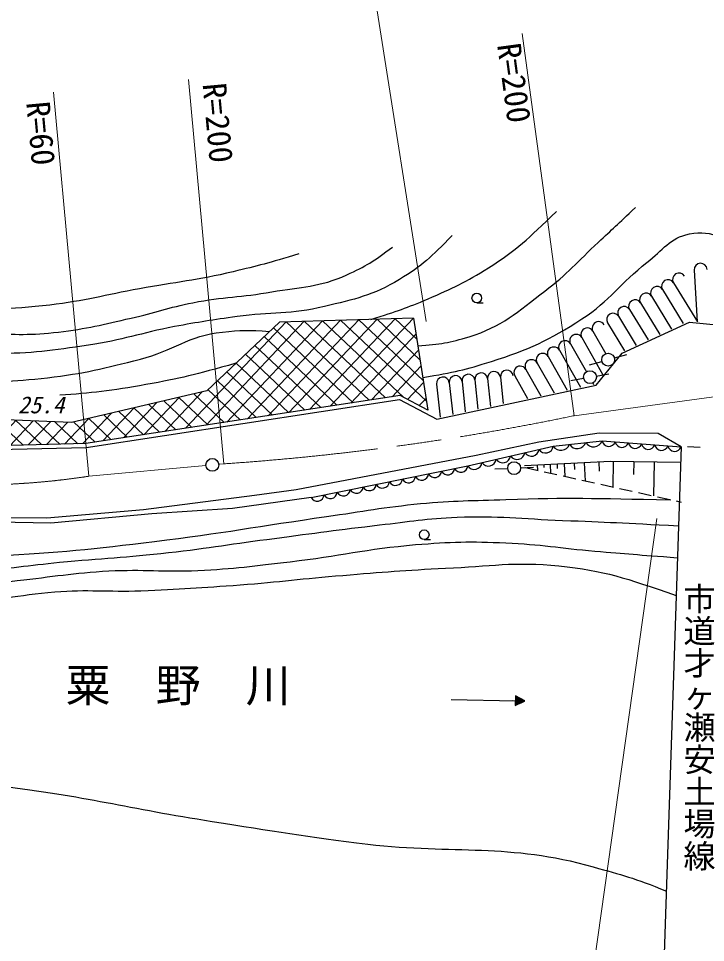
# Model space of a CAD drawing. Units: millimetres, scale not verified. Extents: x 40000 to 680000, y 20000 to 380000.
# Drawn here: x 258217 to 311628, y 263681 to 335537 of the extents above; entities that cross this region are included whole.
import ezdxf
from ezdxf.enums import TextEntityAlignment as Align

# ---------------------------------------------------------------- set-up
doc = ezdxf.new("R2010")
doc.units = ezdxf.units.MM
doc.header["$LTSCALE"] = 1000
doc.linetypes.add('CHAIN', pattern=[18.5, 12, -1.5, 3.5, -1.5])
for name, color, linetype, lineweight in [('M-BGD', 7, 'Continuous', 25), ('M-BMK', 2, 'CHAIN', 13), ('M-BMK-SRVR', 3, 'Continuous', 25), ('M-STR-HTXT', 7, 'Continuous', 13)]:
    doc.layers.add(name, color=color, linetype=linetype, lineweight=lineweight)
doc.styles.add('@ＭＳ ゴシック', font='')
doc.styles.add('ＭＳ ゴシック', font='')
doc.styles.get('@ＭＳ ゴシック').set_extended_font_data('@MS Gothic')
doc.styles.get('ＭＳ ゴシック').set_extended_font_data('MS Gothic')

msp = doc.modelspace()

# ---------------------------------------------------------------- hatches: boundary and pattern name
at = {"layer": 'M-BGD'}
h = msp.add_hatch(dxfattribs=at)
h.set_pattern_fill('USER', color=256, style=0, pattern_type=2)
h.set_pattern_definition([(226.6555, (288917, 312234), (727.24, -686.384), []), (316.6555, (288917, 312234), (686.384, 727.24), [])])
h.paths.add_polyline_path([(288917, 312234), (278515, 311934), (272862, 306582), (262339, 304116), (253620, 304477), (239629, 304601), (237464, 304315), (241646, 303330), (254711, 302265), (263446, 302483), (287880, 306213), (290046, 305088)])

# ---------------------------------------------------------------- linework, layer by layer
for p, q in [((310754, 315969), (310990, 311957)), ((309137, 314984), (310993, 311938)), ((308283, 314463), (309902, 311807)), ((293848, 313423), (294348, 313423)), ((306575, 313422), (308075, 310962)), ((307429, 313943), (308988, 311384)), ((305721, 312902), (307161, 310539)), ((278515, 311934), (272862, 306582)), ((288917, 312234), (278515, 311934)), ((288917, 312234), (290046, 305088)), ((304014, 311861), (305334, 309695)), ((304867, 312381), (306247, 310117)), ((305151, 309501), (310382, 311919)), ((310382, 311919), (324386, 310513)), ((302879, 311216), (303873, 309466)), ((302009, 310722), (303657, 307822)), ((300270, 309734), (301902, 306862)), ((301140, 310228), (302370, 308064)), ((299401, 309240), (300877, 306643)), ((303127, 307026), (305151, 309501)), ((304540, 309137), (305502, 309407)), ((298531, 308746), (299851, 306424)), ((302614, 308595), (303577, 308866)), ((295685, 307639), (295906, 305585)), ((296793, 307758), (297800, 305986)), ((297662, 308252), (298825, 306205)), ((301166, 307387), (302151, 307559)), ((303136, 307731), (304121, 307904)), ((290713, 307105), (290990, 304535)), ((290753, 304383), (303127, 307026)), ((291708, 307212), (291973, 304745)), ((292702, 307319), (292956, 304955)), ((293696, 307425), (293939, 305165)), ((294691, 307532), (294922, 305375)), ((302863, 307196), (302928, 307081)), ((272862, 306582), (262339, 304116)), ((290046, 305088), (287880, 306213)), ((263472, 302184), (287829, 305901)), ((287829, 305901), (290753, 304383)), ((262339, 304116), (253620, 304477)), ((303373, 303293), (298667, 302592)), ((307946, 303260), (303373, 303293)), ((309726, 302237), (307946, 303260)), ((298667, 302592), (293794, 301558)), ((254703, 301964), (263472, 302184)), ((309726, 302237), (308344, 260467)), ((311217, 302187), (310217, 302220)), ((293794, 301558), (279809, 298887)), ((304229, 301099), (297549, 300755)), ((309686, 301007), (304229, 301099)), ((304461, 301095), (304427, 299108)), ((295250, 300506), (296249, 300549)), ((297248, 300593), (298247, 300636)), ((297630, 300609), (298607, 300394)), ((298548, 300807), (298569, 300402)), ((299047, 300832), (299058, 300630)), ((299546, 300858), (299581, 300178)), ((300090, 300886), (300108, 300546)), ((300634, 300914), (300685, 299934)), ((301418, 300954), (301443, 300465)), ((302202, 300995), (302274, 299583)), ((303331, 301053), (303367, 300347)), ((306051, 301068), (306034, 300075)), ((307641, 301042), (307596, 298407)), ((299095, 300286), (300071, 300070)), ((300559, 299962), (301536, 299746)), ((302024, 299638), (303001, 299423)), ((303489, 299315), (304465, 299099)), ((304953, 298991), (305930, 298776)), ((276572, 298453), (267927, 297319)), ((280959, 298295), (274868, 297425)), ((279809, 298887), (276572, 298453)), ((306418, 298668), (307395, 298452)), ((307883, 298344), (308859, 298128)), ((309348, 298021), (309726, 297937)), ((267927, 297319), (260417, 296685)), ((268572, 297015), (260740, 296299)), ((274868, 297425), (268572, 297015)), ((260740, 296299), (253778, 296401)), ((260417, 296685), (255945, 296718)), ((289758, 295014), (290258, 295014)), ((291845, 282581), (296844, 282488)), ((296594, 282492), (296844, 282488)), ((296851, 282863), (296837, 282113)), ((296837, 282113), (297594, 282474)), ((296843, 282438), (297493, 282426)), ((296843, 282413), (297443, 282401)), ((296844, 282488), (297594, 282474)), ((296844, 282463), (297544, 282450)), ((296845, 282538), (297495, 282526)), ((296845, 282513), (297544, 282500)), ((296846, 282613), (297346, 282603)), ((296846, 282588), (297396, 282577)), ((296846, 282563), (297445, 282551)), ((296847, 282663), (297247, 282655)), ((296847, 282638), (297297, 282629)), ((296848, 282713), (297148, 282707)), ((296848, 282688), (297198, 282681)), ((296849, 282763), (297049, 282759)), ((296849, 282738), (297099, 282733)), ((296850, 282813), (296950, 282811)), ((296850, 282788), (297000, 282785)), ((297594, 282474), (296851, 282863)), ((296851, 282838), (296901, 282837)), ((296838, 282163), (296938, 282161)), ((296838, 282138), (296888, 282137)), ((296839, 282238), (297089, 282233)), ((296839, 282213), (297039, 282209)), ((296839, 282188), (296989, 282185)), ((296840, 282288), (297190, 282281)), ((296840, 282263), (297140, 282257)), ((296841, 282338), (297291, 282329)), ((296841, 282313), (297241, 282305)), ((296842, 282388), (297392, 282377)), ((296842, 282363), (297342, 282353))]:
    msp.add_line(p, q, dxfattribs=at)
for points in [[(287880, 306213), (263446, 302483), (254711, 302265), (241646, 303330), (237464, 304315)], [(280959, 298295), (293142, 300752), (299796, 302288), (303584, 302697), (309726, 302237)]]:
    msp.add_lwpolyline(points, dxfattribs=at)
for centre, radius in [((293848, 313798), 375), ((304058, 309001), 500), ((302644, 307645), 500), ((296748, 300571), 500), ((289758, 295389), 375)]:
    msp.add_circle(centre, radius, dxfattribs=at)
for centre, radius, start, end in [((311253, 315999), 500, 3.36646, 183.36646), ((309564, 315244), 500, 31.36095, 211.36095), ((308710, 314723), 500, 31.36095, 211.36095), ((307002, 313682), 500, 31.36095, 211.36095), ((307856, 314203), 500, 31.36095, 211.36095), ((306148, 313162), 500, 31.36095, 211.36095), ((304440, 312121), 500, 31.36095, 211.36095), ((305294, 312642), 500, 31.36095, 211.36095), ((303313, 311463), 500, 29.60445, 209.60445), ((302444, 310969), 500, 29.60445, 209.60445), ((300705, 309981), 500, 29.60445, 209.60445), ((301575, 310475), 500, 29.60445, 209.60445), ((299836, 309487), 500, 29.60445, 209.60445), ((298097, 308499), 500, 29.60445, 209.60445), ((298966, 308993), 500, 29.60445, 209.60445), ((297227, 308005), 500, 29.60445, 209.60445), ((291211, 307158), 500, 6.13363, 186.13363), ((292205, 307265), 500, 6.13363, 186.13363), ((293199, 307372), 500, 6.13363, 186.13363), ((294193, 307479), 500, 6.13363, 186.13363), ((295188, 307586), 500, 6.13363, 186.13363), ((296182, 307693), 500, 6.13363, 186.13363), ((301657, 302795), 704, 211.75416, 340.58619), ((302920, 302931), 704, 211.75416, 340.58619), ((304105, 302788), 529, 189.8558, 341.56589), ((305129, 302711), 529, 189.8558, 341.56589), ((306153, 302634), 529, 189.8558, 341.56589), ((298086, 302103), 605, 212.79123, 353.19801), ((299195, 302359), 605, 212.79123, 353.19801), ((300395, 302658), 704, 211.75416, 340.58619), ((307177, 302558), 529, 189.8558, 341.56589), ((308200, 302481), 529, 189.8558, 341.56589), ((309224, 302404), 529, 189.8558, 341.56589), ((294759, 301336), 605, 212.79123, 353.19801), ((295868, 301592), 605, 212.79123, 353.19801), ((296977, 301848), 605, 212.79123, 353.19801), ((291592, 300578), 535, 206.03373, 356.77126), ((292607, 300782), 535, 206.03373, 356.77126), ((293650, 301080), 605, 212.79123, 353.19801), ((287531, 299759), 535, 206.03373, 356.77126), ((288546, 299963), 535, 206.03373, 356.77126), ((289562, 300168), 535, 206.03373, 356.77126), ((290577, 300373), 535, 206.03373, 356.77126), ((284486, 299144), 535, 206.03373, 356.77126), ((285501, 299349), 535, 206.03373, 356.77126), ((286516, 299554), 535, 206.03373, 356.77126), ((281440, 298530), 535, 206.03373, 356.77126), ((282455, 298735), 535, 206.03373, 356.77126), ((283470, 298940), 535, 206.03373, 356.77126)]:
    msp.add_arc(centre, radius, start, end, dxfattribs=at)
for points, knots in [([(289646, 307618), (292125, 308025), (292947, 308219), (294991, 308867), (297886, 309784), (299473, 310530), (302026, 312174), (304224, 313589), (305004, 314973), (307077, 316564), (308313, 317511), (308856, 318494), (310385, 318789), (312217, 319142), (313241, 318229), (315075, 317887), (318617, 317226), (320575, 316672), (324155, 316263), (329132, 315695), (331955, 315727), (336963, 315602), (339429, 315540), (340812, 315484), (343277, 315541), (347977, 315650), (350633, 315484), (355304, 316023), (358054, 316340), (359608, 316555), (362279, 317285), (364265, 317828), (365423, 318127), (367210, 319149), (369776, 320617), (370560, 321947), (372502, 324561)], [0, 0, 0, 0, 1, 1, 1, 2, 2, 2, 3, 3, 3, 4, 4, 4, 5, 5, 5, 6, 6, 6, 7, 7, 7, 8, 8, 8, 9, 9, 9, 10, 10, 10, 11, 11, 11, 12, 12, 12, 12]), ([(166187, 316744), (166327, 315986), (166432, 315598), (166849, 315000), (167359, 314268), (167873, 313981), (168713, 313677), (170127, 313165), (171067, 313627), (172561, 313798), (174685, 314040), (175812, 314549), (177913, 314940), (179641, 315261), (180614, 315428), (182363, 315602), (184422, 315806), (185593, 315668), (187654, 315842), (189826, 316025), (191055, 316110), (193187, 316564), (195512, 317059), (196754, 317584), (199019, 318308), (201192, 319001), (202345, 319598), (204552, 320172), (207160, 320850), (208651, 321409), (211347, 321374), (213723, 321344), (214994, 320691), (217300, 320112), (219390, 319586), (220468, 318915), (222591, 318548), (225469, 318051), (227138, 318248), (230048, 318007), (232540, 317800), (234002, 318038), (236422, 317406), (238588, 316839), (239599, 315953), (241653, 315060), (244154, 313974), (245463, 313094), (248088, 312354), (251042, 311522), (252782, 311307), (255845, 311092), (257977, 310941), (259193, 310909), (261317, 311152), (263550, 311407), (264775, 311745), (266969, 312234), (268860, 312656), (269879, 313064), (271780, 313437), (274153, 313903), (275533, 313850), (277913, 314279), (280212, 314693), (281623, 314628), (283746, 315602), (285222, 316278), (285828, 316651), (287294, 317766)], [0, 0, 0, 0, 1, 1, 1, 2, 2, 2, 3, 3, 3, 4, 4, 4, 5, 5, 5, 6, 6, 6, 7, 7, 7, 8, 8, 8, 9, 9, 9, 10, 10, 10, 11, 11, 11, 12, 12, 12, 13, 13, 13, 14, 14, 14, 15, 15, 15, 16, 16, 16, 17, 17, 17, 18, 18, 18, 19, 19, 19, 20, 20, 20, 21, 21, 21, 22, 22, 22, 23, 23, 23, 23]), ([(280018, 317225), (277609, 316503), (276919, 316319), (274907, 315842), (272096, 315176), (270473, 315035), (267631, 314519), (264906, 314025), (263406, 313572), (260655, 313256), (257481, 312892), (255664, 312845), (252477, 313076), (250754, 313201), (249798, 313468), (248148, 313978), (245608, 314762), (244412, 315778), (242014, 316925), (240043, 317867), (239043, 318658), (236963, 319330), (235056, 319946), (233908, 320051), (231912, 320232), (229595, 320442), (228280, 320252), (225959, 320412), (224616, 320505), (223851, 320509), (222531, 320773), (221531, 320973), (221165, 321070), (220006, 321434)], [0, 0, 0, 0, 1, 1, 1, 2, 2, 2, 3, 3, 3, 4, 4, 4, 5, 5, 5, 6, 6, 6, 7, 7, 7, 8, 8, 8, 9, 9, 9, 10, 10, 10, 11, 11, 11, 11]), ([(285615, 312139), (287727, 312802), (288363, 313013), (290060, 313737), (291954, 314546), (293006, 315049), (294750, 316143), (297025, 317570), (297772, 318366), (300042, 320532)], [0, 0, 0, 0, 1, 1, 1, 2, 2, 2, 3, 3, 3, 3]), ([(289258, 310079), (291031, 310189), (291731, 310336), (293247, 310791), (295820, 311564), (296993, 312724), (299140, 314339), (300894, 315658), (301681, 316634), (303289, 318127), (304422, 319179), (304780, 319514), (306176, 320833)], [0, 0, 0, 0, 1, 1, 1, 2, 2, 2, 3, 3, 3, 4, 4, 4, 4]), ([(291924, 318668), (290302, 316971), (289618, 316319), (287835, 315241), (285763, 313987), (284357, 313703), (282002, 313136), (279405, 312511), (277853, 312727), (275207, 312354), (273299, 312086), (272229, 311933), (270337, 311573), (267716, 311074), (266301, 310520), (263662, 310130), (260839, 309712), (259240, 309485), (256386, 309468), (253677, 309452), (252120, 309441), (249471, 310009), (247016, 310536), (245670, 311005), (243337, 311934), (242078, 312435), (241420, 312826), (240210, 313437), (239047, 314024), (238514, 314634), (237264, 315000), (234635, 315771), (233017, 315481), (230288, 315722), (229942, 315752), (229617, 315777), (229307, 315799)], [0, 0, 0, 0, 1, 1, 1, 2, 2, 2, 3, 3, 3, 4, 4, 4, 5, 5, 5, 6, 6, 6, 7, 7, 7, 8, 8, 8, 9, 9, 9, 10, 10, 10, 11, 11, 11, 12, 12, 12, 12]), ([(156746, 317105), (156379, 315471), (156177, 314752), (156386, 313256), (156563, 311984), (156609, 311136), (157408, 310130), (158303, 309002), (159262, 308749), (160655, 308386), (162781, 307831), (164071, 308688), (166247, 308987), (170497, 309572), (172812, 310338), (177071, 310851), (180690, 311287), (182768, 310939), (186392, 311332), (189778, 311700), (191652, 312105), (194991, 312775), (198745, 313529), (200890, 313821), (204552, 314940), (207075, 315712), (208238, 317103), (210866, 317345), (213567, 317594), (215001, 316440), (217661, 315902), (220848, 315257), (222607, 314704), (225839, 314339), (229601, 313913), (231809, 314610), (235520, 313858), (237597, 313437), (238630, 312726), (240571, 311873), (242658, 310957), (243658, 310060), (245803, 309288), (248665, 308257), (250351, 307775), (253379, 307484), (256138, 307218), (257720, 307292), (260475, 307604), (263331, 307927), (264905, 308338), (267691, 309047), (270232, 309694), (271457, 310880), (274065, 311152), (275493, 311301), (276109, 311337), (277740, 311201)], [0, 0, 0, 0, 1, 1, 1, 2, 2, 2, 3, 3, 3, 4, 4, 4, 5, 5, 5, 6, 6, 6, 7, 7, 7, 8, 8, 8, 9, 9, 9, 10, 10, 10, 11, 11, 11, 12, 12, 12, 13, 13, 13, 14, 14, 14, 15, 15, 15, 16, 16, 16, 17, 17, 17, 18, 18, 18, 19, 19, 19, 19]), ([(275121, 308721), (271859, 307817), (270881, 307561), (268112, 307063), (265477, 306589), (263814, 306392), (261428, 306236)], [0, 0, 0, 0, 1, 1, 1, 2, 2, 2, 2]), ([(230212, 297461), (231082, 297291), (231322, 297225), (232030, 297057), (234352, 296504), (235563, 295868), (237872, 295265), (241203, 294395), (243120, 294040), (246545, 293688), (250430, 293288), (252642, 293581), (256543, 293760), (261345, 293980), (264027, 294297), (268800, 294871), (274038, 295500), (276943, 296069), (282168, 296806), (285022, 297208), (286609, 297542), (289478, 297809), (292060, 298050), (293517, 298043), (296109, 298132), (301112, 298304), (302776, 298221), (308926, 298114)], [0, 0, 0, 0, 1, 1, 1, 2, 2, 2, 3, 3, 3, 4, 4, 4, 5, 5, 5, 6, 6, 6, 7, 7, 7, 8, 8, 8, 9, 9, 9, 9]), ([(309522, 296063), (305155, 296289), (304035, 296350), (300517, 296483), (297312, 296605), (295514, 296860), (292310, 296734), (289948, 296642), (288637, 296396), (286289, 296125), (283093, 295756), (281308, 295502), (278118, 295086), (274896, 294665), (273103, 294342), (269875, 293975), (266580, 293600), (264718, 293548), (261417, 293222), (258937, 292978), (257558, 292747), (255074, 292541), (252182, 292302), (250555, 292027), (247656, 292147), (244793, 292266), (243202, 292580), (240380, 293079), (238347, 293438), (237235, 293773), (235220, 294226), (233427, 294628), (232469, 295220), (230633, 295265), (228946, 295306), (228031, 294867), (226368, 294584), (224208, 294217), (223010, 293943), (220849, 293581), (217957, 293095), (216330, 292870), (213430, 292434), (211052, 292076), (209736, 291729), (207338, 291538), (205991, 291431), (205520, 291396), (203884, 291363)], [0, 0, 0, 0, 1, 1, 1, 2, 2, 2, 3, 3, 3, 4, 4, 4, 5, 5, 5, 6, 6, 6, 7, 7, 7, 8, 8, 8, 9, 9, 9, 10, 10, 10, 11, 11, 11, 12, 12, 12, 13, 13, 13, 14, 14, 14, 15, 15, 15, 16, 16, 16, 16]), ([(203167, 290477), (204224, 290030), (204680, 289930), (205689, 289746), (207750, 289370), (208954, 289963), (211029, 290248), (214282, 290694), (216055, 291237), (219272, 291896), (222467, 292551), (224201, 293259), (227443, 293616), (228932, 293781), (229789, 293708), (231278, 293545), (233745, 293274), (235017, 292531), (237442, 292004), (239811, 291488), (241121, 291055), (243534, 290821), (246070, 290576), (247514, 290729), (250057, 290893), (253221, 291096), (254969, 291475), (258120, 291825), (260904, 292133), (262455, 292426), (265252, 292577), (267950, 292722), (269470, 292488), (272169, 292613), (274978, 292743), (276543, 292966), (279336, 293294), (283153, 293741), (285255, 294301), (289084, 294620), (291819, 294847), (293367, 294882), (296109, 294763), (298819, 294645), (300322, 294350), (303025, 294118), (305530, 293903), (306326, 293842), (309441, 293608)], [0, 0, 0, 0, 1, 1, 1, 2, 2, 2, 3, 3, 3, 4, 4, 4, 5, 5, 5, 6, 6, 6, 7, 7, 7, 8, 8, 8, 9, 9, 9, 10, 10, 10, 11, 11, 11, 12, 12, 12, 13, 13, 13, 14, 14, 14, 15, 15, 15, 16, 16, 16, 16]), ([(201664, 290150), (203240, 289254), (203939, 288923), (205532, 288562), (207524, 288111), (208736, 288383), (210761, 288654), (212761, 288921), (213840, 289308), (215808, 289755), (218571, 290382), (220106, 290791), (222872, 291406), (224443, 291756), (225303, 292123), (226909, 292232), (229421, 292403), (230843, 292066), (233331, 291681), (236597, 291176), (238322, 290340), (241589, 289846), (243867, 289502), (245157, 289274), (247461, 289296), (249875, 289319), (251211, 289649), (253608, 289938), (256516, 290288), (258119, 290711), (261039, 290947), (263647, 291159), (265122, 290942), (267737, 291039), (270750, 291151), (272437, 291272), (275444, 291498), (278566, 291732), (280305, 291979), (283426, 292232), (286541, 292484), (288286, 292644), (291408, 292782), (294846, 292935), (296794, 293327), (300216, 292966), (303872, 292580), (305336, 292048), (309344, 290671)], [0, 0, 0, 0, 1, 1, 1, 2, 2, 2, 3, 3, 3, 4, 4, 4, 5, 5, 5, 6, 6, 6, 7, 7, 7, 8, 8, 8, 9, 9, 9, 10, 10, 10, 11, 11, 11, 12, 12, 12, 13, 13, 13, 14, 14, 14, 15, 15, 15, 16, 16, 16, 16]), ([(220725, 276883), (222957, 276926), (223569, 276908), (225392, 276883), (229870, 276820), (232358, 276192), (236837, 276195), (240696, 276197), (242851, 276672), (246710, 276588), (250652, 276502), (252862, 276304), (256779, 275851), (263272, 275101), (266824, 274095), (273284, 273101), (277998, 272375), (280629, 271882), (285367, 271332), (292206, 270538), (296278, 271435), (302903, 269564), (305152, 268929), (306057, 268720), (308583, 267683)], [0, 0, 0, 0, 1, 1, 1, 2, 2, 2, 3, 3, 3, 4, 4, 4, 5, 5, 5, 6, 6, 6, 7, 7, 7, 8, 8, 8, 8])]:
    msp.add_open_spline(points, degree=3, knots=knots, dxfattribs=at)
at = {"layer": 'M-BMK'}
for p, q in [((301408, 304647), (342233, 310193)), ((263679, 299939), (272791, 300777)), ((273786, 300869), (274191, 300906))]:
    msp.add_line(p, q, dxfattribs=at)
for centre, radius, start, end in [((260632, 500446), 200000, 273.88751, 281.76398), ((254639, 359254), 60000, 254.54983, 278.66531)]:
    msp.add_arc(centre, radius, start, end, dxfattribs=at)
at = {"layer": 'M-BMK-SRVR'}
msp.add_circle((273289, 300823), 500, dxfattribs=at)
at = {"layer": 'M-STR-HTXT'}
for p, q in [((289915, 311985), (285074, 342704)), ((301408, 304647), (297369, 334374)), ((274191, 300906), (271442, 330780)), ((263679, 299939), (260930, 329813)), ((307845, 296663), (301486, 251462))]:
    msp.add_line(p, q, dxfattribs=at)

# ---------------------------------------------------------------- texts
at = {"layer": 'M-BGD', "style": 'ＭＳ ゴシック', "oblique": 15}
msp.add_text('25.4', height=1320, dxfattribs=at).set_placement((259973, 304436), align=Align.BOTTOM_CENTER)
at = {"layer": 'M-BGD', "style": '@ＭＳ ゴシック'}
msp.add_text('市道才ヶ瀬安土場線', height=1833, rotation=270, dxfattribs=at).set_placement((309664, 291680), align=Align.BOTTOM_LEFT)
at = {"layer": 'M-BGD', "style": 'ＭＳ ゴシック'}
msp.add_text('粟\u3000野\u3000川', height=2566, dxfattribs=at).set_placement((270630, 281633), align=Align.BOTTOM_CENTER)
at = {"layer": 'M-STR-HTXT', "style": 'ＭＳ ゴシック'}
for s, rotation, p in [('R=200', 277.737, (295302, 330331)), ('R=200', 275.258, (272265, 327291)), ('R=60', 275.258, (258498, 326473))]:
    msp.add_text(s, height=1833, rotation=rotation, dxfattribs=at).set_placement(p, align=Align.BOTTOM_CENTER)

doc.saveas('drawing.dxf')
